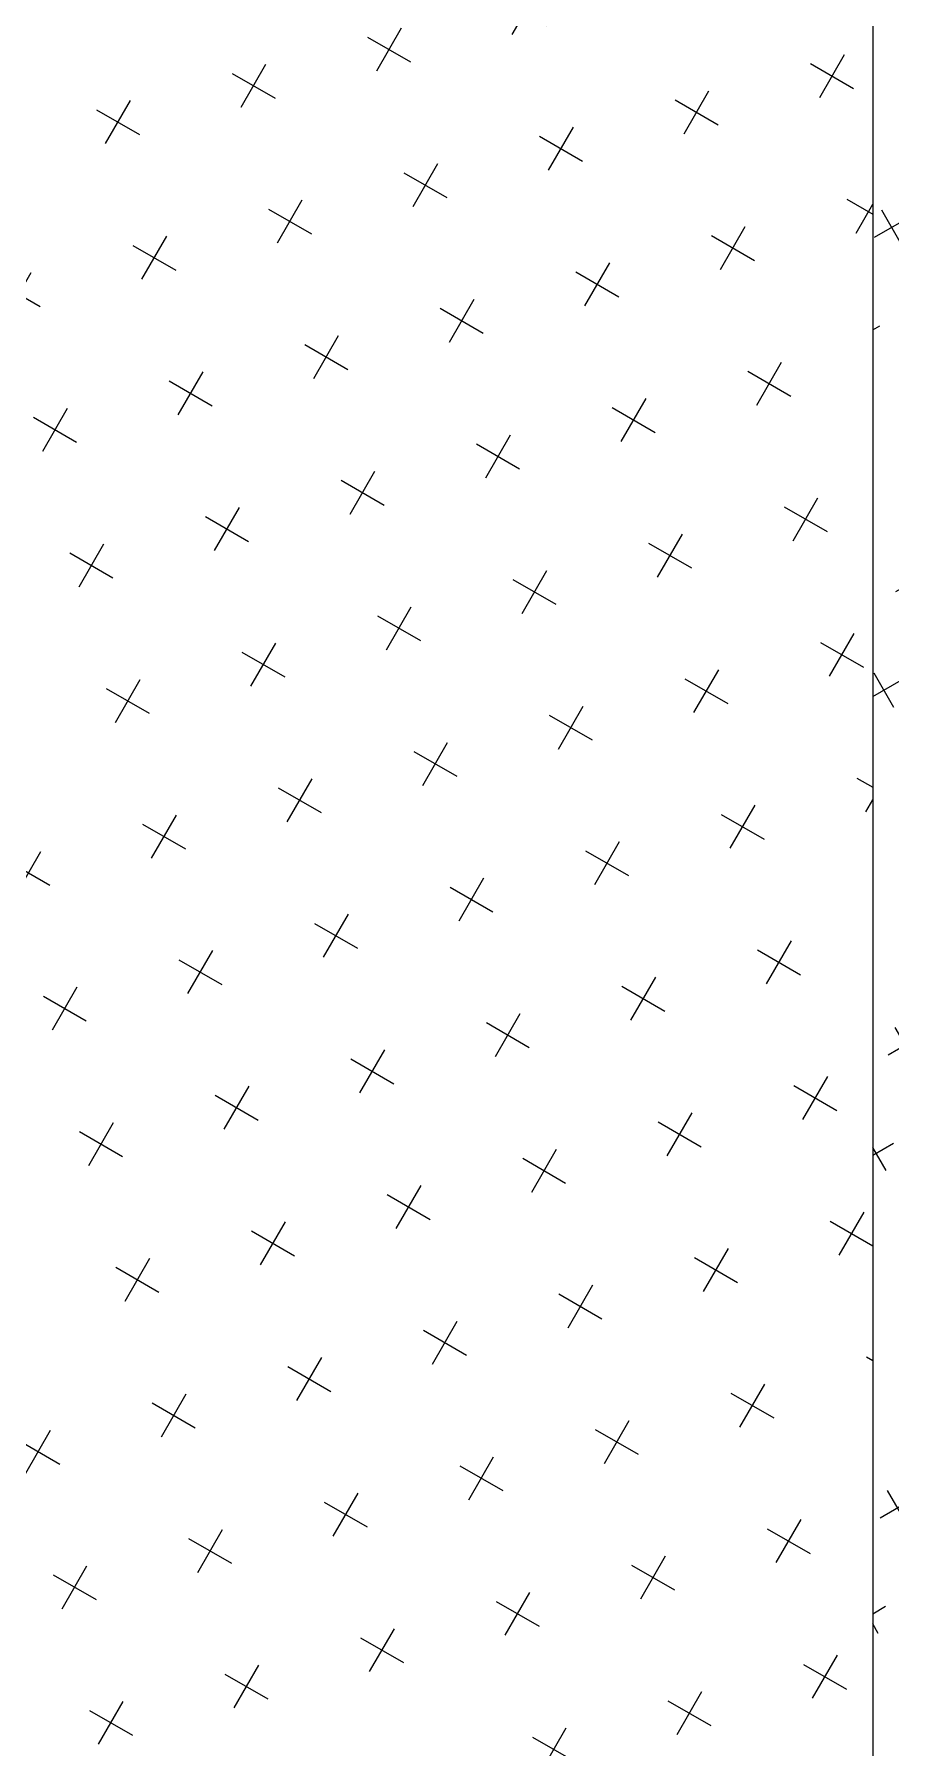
# Model space of a CAD drawing. Extents: x -77 to 51, y 0 to 66.
# Drawn here: x 10.81 to 12.968, y 41.937 to 46.252 of the extents above; entities that cross this region are included whole.
import ezdxf

# ---------------------------------------------------------------- set-up
doc = ezdxf.new("R2010")
doc.units = 0
doc.header["$LTSCALE"] = 1.5
doc.header["$MEASUREMENT"] = 0
doc.layers.add('INSULATION', color=40, linetype='CONTINUOUS')

msp = doc.modelspace()

# ---------------------------------------------------------------- hatches: boundary and pattern name
at = {"layer": 'INSULATION', "linetype": 'CONTINUOUS'}
h = msp.add_hatch(dxfattribs=at)
h.set_pattern_fill('CROSS', color=256, scale=0.8, angle=30, style=0)
h.set_pattern_definition([(30, (47.2746, 3.44885), (0.0732051, 0.2732051), [0.1, -0.3]), (120, (47.3429, 3.43055), (-0.2732051, 0.0732051), [0.1, -0.3])])
h.paths.add_polyline_path([(16.1756, 50.7459, 0.044799), (16.3731, 51.6541, -0.009339), (16.4688, 52.3175), (16.4688, 55.4169), (15.8428, 54.605, -0.121797), (15.6477, 54.352), (12.9226, 50.818), (12.9226, 37.0325), (13.013, 37.0847), (13.013, 46.9756), (13.5039, 47.2435), (14.529, 48.2213, 0.033704), (15.0365, 48.7752, 0.016125), (15.6502, 49.5961, 0.055655), (15.9791, 50.2003, 0.020914)])
h = msp.add_hatch(dxfattribs=at)
h.set_pattern_fill('CROSS', color=256, angle=330, style=0)
h.set_pattern_definition([(330, (47.2746, 3.44885), (0.3415064, 0.0915064), [0.125, -0.375]), (60, (47.29748, 3.36348), (-0.0915064, 0.3415064), [0.125, -0.375])])
h.paths.add_polyline_path([(12.9226, 50.818), (10.5639, 52.1798), (10.5639, 38.3943), (12.9226, 37.0325)])

# ---------------------------------------------------------------- linework, layer by layer
msp.add_line((12.9226, 50.818), (12.9226, 37.0325), dxfattribs=at)

doc.saveas('drawing.dxf')
